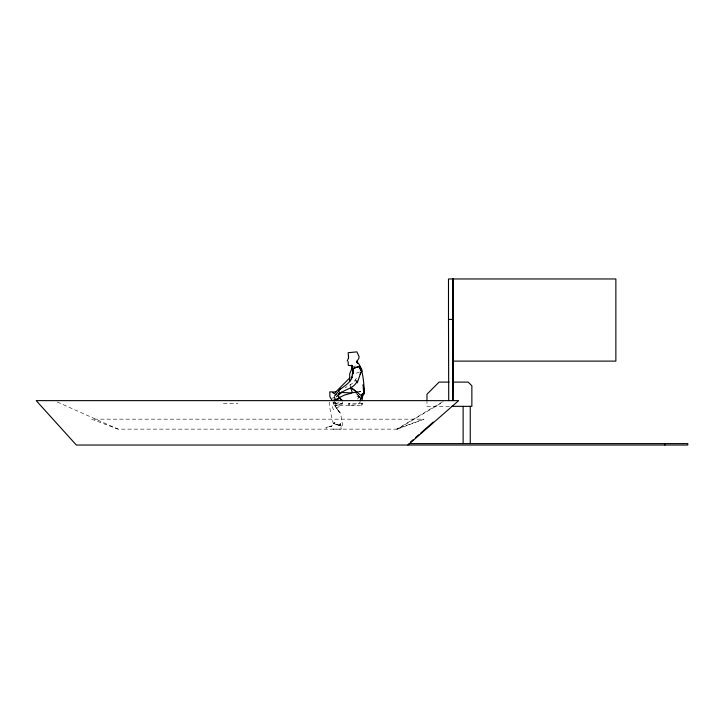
<?xml version="1.0" encoding="UTF-8"?>
<svg xmlns="http://www.w3.org/2000/svg" width="724" height="724" viewBox="0 0 724 724"><rect width="100%" height="100%" fill="white"/><g stroke="black" fill="none" stroke-linecap="round" stroke-linejoin="round"><path stroke-width="0.54" stroke-dasharray="3.62 2.71" d="M359.584 391.512L360.67 391.34L357.366 391.829M356.452 378.308L352.995 383.087L345.176 387.756M329.628 402.019L329.149 403.422L330.759 413.449L333.293 423.45L341.846 426.174L342.588 425.422L340.606 413.313L334.913 405.739L340.135 413.196L335.203 406.291L335.429 405.739L357.303 404.797L360.489 401.929M357.357 399.105L359.538 396.924M442.554 401.775L396.806 429.142L423.259 419.169M397.422 429.142L423.983 419.169L91.595 419.169L118.103 429.142L397.422 429.142L443.405 401.775M333.293 423.45L334.805 422.219L334.895 422.843L331.673 426.083L327.854 426.635L331.927 426.092L325.863 427.441L326.823 429.142L327.891 429.142M342.018 403.395L338.253 405.078L334.814 405.44L342.018 403.395L338.253 405.078L334.787 405.449L333.755 401.938M357.728 392.562L360.67 391.34L357.122 391.865M359.575 372.018L356.588 373.068L354.787 372.923M352.778 366.887L355.719 366M331.755 398.218L333.71 397.847M333.131 429.142L341.303 429.088L340.144 423.413L340.877 425.929L341.846 426.174L339.583 424.698L338.769 424.463L340.877 425.929L333.61 423.558L341.846 426.174M223.445 403.467L237.879 403.467M449.414 406.336L426.97 406.336L426.97 401.929M57.286 402.01L118.103 429.142M356.86 396.073L359.421 397.567L358.199 395.331L355.837 393.358M357.276 394.58L360.163 397.033M358.199 395.331L359.511 396.471M334.036 397.512L334.606 398.1M357.837 394.87L359.421 397.567M332.886 401.892L333.854 403.775L333.619 401.974M342.181 401.766L342.714 403.711L335.674 409.141L333.339 409.386L332.171 406.436L332.47 405.386L334.995 403.395L334.696 400.634L335.728 405.757L335.04 402.472L335.257 403.521L339.493 402.653L335.257 403.521L334.524 400.245M350.307 384.408L350.615 387.476M361.584 403.331L361.584 405.54M349.439 403.331L349.439 405.54M362.733 403.331L348.289 403.331L348.289 405.54L362.733 405.54L362.733 403.331M335.981 398.272L333.845 397.856L336.036 398.3"/><path stroke-width="1.09" d="M453.179 319.402L452.925 400.634L453.179 278.966M452.862 354.362L453.287 278.966L452.998 363.557M351.9 369.602L351.828 365.276L352.416 366.181L351.828 365.276L352.108 365.774L348.271 365.376L348.199 361.683M362.977 393.784L362.081 400.49M353.24 373.421L353.538 368.95L352.289 374.616L353.421 368.407L358.796 366.489L361.566 371.258L358.796 366.489L352.878 368.607M348.579 355.692L348.416 358.28L347.185 361.122M352.887 373.294L353.421 368.407M360.299 399.929L362.072 394.037M353.52 371.864L351.402 377.964L352.262 376.96C350.126 383.575 343.221 386.363 338.615 390.833L338.814 391.44L338.615 390.833M360.172 374.362L360.995 372.009L357.312 382.724L355.502 380.01M362.299 396.001L363.032 393.928M341.457 392.146L340.524 393.702L339.945 392.716M360.081 400.906L362.715 394.001M362.434 395.983L363.24 393.892M352.407 367.439L349.674 373.81L349.719 381.412M334.37 396.336L338.732 391.168M338.814 394.689C343.81 389.078 354.099 389.023 357.122 381.086L357.312 382.724M349.801 377.828L335.275 392.471M339.999 393.25L338.515 394.281L340.162 392.797L336.443 396.725M410.49 442.074L413.024 439.857M415.549 437.631L418.924 434.672M420.608 433.196L433.251 422.092M407.874 445.034L458.654 400.634L36.2 400.634L76.337 445.034L687.8 445.034L687.8 443.604L409.006 443.604M334.443 400.589L339.167 398.191L342.153 400.453L337.574 395.367M338.723 397.775L344.796 394.951L351.122 393.268M334.479 400.607L338.434 398.779L333.701 399.992M357.366 391.829L351.638 392.933L341.393 392.462M452.79 361.113L615.871 361.113L615.871 278.966L448.491 278.966L448.491 319.402L453.251 319.402M449.161 382.109L439.088 382.109L426.97 394.218L426.97 400.825M452.518 382.109L468.184 382.109L471.867 385.783L471.867 406.336L451.658 406.336M335.9 392.028L329.791 391.847L329.945 396.915L331.918 400.01M332.606 392.616L335.918 394.453M352.136 392.155L350.561 387.186L355.068 390.824M350.561 387.186L360.751 395.232L363.231 394.68L363.828 393.847L364.308 391.693L363.177 384.67C364.434 413.495 366.199 366.588 356.525 361.819L357.674 363.62L356.914 361.222L356.679 361.937L357.077 361.186L356.606 361.882L358.823 358.407L359.086 356.67L356.878 351.864L348.144 352.715L348.552 357.737M339.628 388.598L340.289 389.213M359.222 366.525L360.552 367.892M359.484 366.57L361.81 369.484L361.973 371.376M359.176 365.928L361.213 368.579M356.262 392.182L356.751 392.969M359.611 366.751L360.489 368.389M448.491 319.402L448.726 400.634M664.831 443.604L664.831 445.034M470.247 406.336L470.247 443.604M463.125 406.336L463.125 443.604M452.609 278.966L452.609 319.402"/></g></svg>
